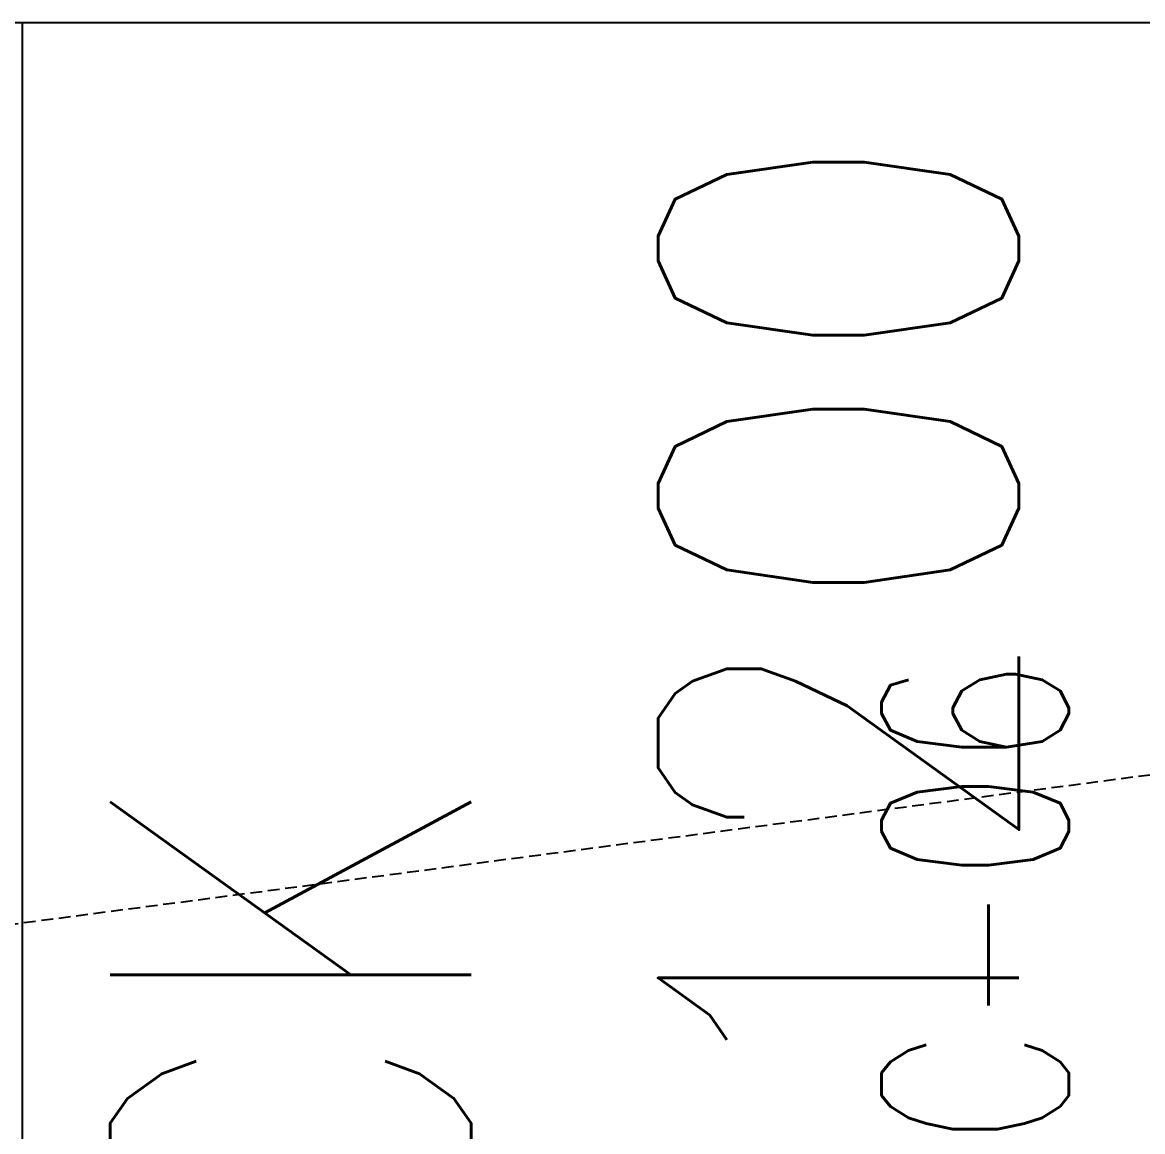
# Model space of a CAD drawing. Extents: x 225000 to 2157367, y 208400 to 840900.
# Drawn here: x 506196 to 506793, y 418410 to 419002 of the extents above; entities that cross this region are included whole.
import ezdxf
from ezdxf.enums import TextEntityAlignment as Align

# ---------------------------------------------------------------- set-up
doc = ezdxf.new("R2010")
doc.units = 0
doc.header["$LTSCALE"] = 10
doc.linetypes.add('XFDP20-DC-PH1$0$HIDDEN2', pattern=[0.1875, 0.125, -0.0625])
for name, color, linetype in [('XFDP20-DC-PH1$0$A-EQ (PH2)', 15, 'XFDP20-DC-PH1$0$HIDDEN2'), ('XFM2Q20-DC$0$M-EQ-TEXT', 3, 'Continuous'), ('XFM2Q20-DC$0$RACK-DC1-600X1200', 6, 'Continuous')]:
    doc.layers.add(name, color=color, linetype=linetype)
doc.styles.add('XFM2Q20-DC$0$XFL10-HVAC-EQ-L194205$0$M-TXT', font='simplex.shx', dxfattribs={"width": 0.8, "bigfont": 'chineset.shx'})
doc.styles.add('XFM2Q20-DC$0$XOL30-HVAC-EQ-L194205$0$Standard', font='txt.shx', dxfattribs={"width": 0.8, "bigfont": 'chineset.shx'})

# ---------------------------------------------------------------- blocks, each defined once
blk = doc.blocks.new('XFDP20-DC-PH1')
at = {"layer": 'XFDP20-DC-PH1$0$A-EQ (PH2)', "ltscale": 5}
blk.add_line((509855.59, 219002.31, 0), (500725.59, 217802.31, 0), dxfattribs=at)
at = {"layer": 'XFDP20-DC-PH1$0$A-EQ (PH2)', "ltscale": 5, "elevation": 0}
blk.add_lwpolyline([(509855.59, 217802.31), (500725.59, 217802.31), (500725.59, 219002.31), (509855.59, 219002.31)], close=True, dxfattribs=at)
blk = doc.blocks.new('XFM2Q20-DC')
at = {"layer": 'XFM2Q20-DC$0$RACK-DC1-600X1200'}
blk.add_line((506195.59, 219002.31), (506805.59, 219002.31), dxfattribs=at)
blk.add_lwpolyline([(506805.59, 217802.31), (506195.59, 217802.31), (506195.59, 219002.31), (506805.59, 219002.31)], close=True, dxfattribs=at)
at = {"color": 53, "style": 'XFM2Q20-DC$0$XOL30-HVAC-EQ-L194205$0$Standard', "width": 0.8}
for s, p in [('600X1200', (506727.43, 217891.25, 0)), ('RACK', (506435.04, 218071.17, 0))]:
    blk.add_text(s, height=192.553, rotation=90, dxfattribs=at).set_placement(p)
at = {"layer": 'XFM2Q20-DC$0$M-EQ-TEXT', "style": 'XFM2Q20-DC$0$XFL10-HVAC-EQ-L194205$0$M-TXT', "width": 0.7}
blk.add_text('DC3-RC-06', height=100, rotation=90, dxfattribs=at).set_placement((506704.13, 218369.29), align=Align.MIDDLE_CENTER)

msp = doc.modelspace()

# ---------------------------------------------------------------- block references
for name in ['XFDP20-DC-PH1', 'XFM2Q20-DC']:
    msp.add_blockref(name, (0, 200000))

doc.saveas('drawing.dxf')
